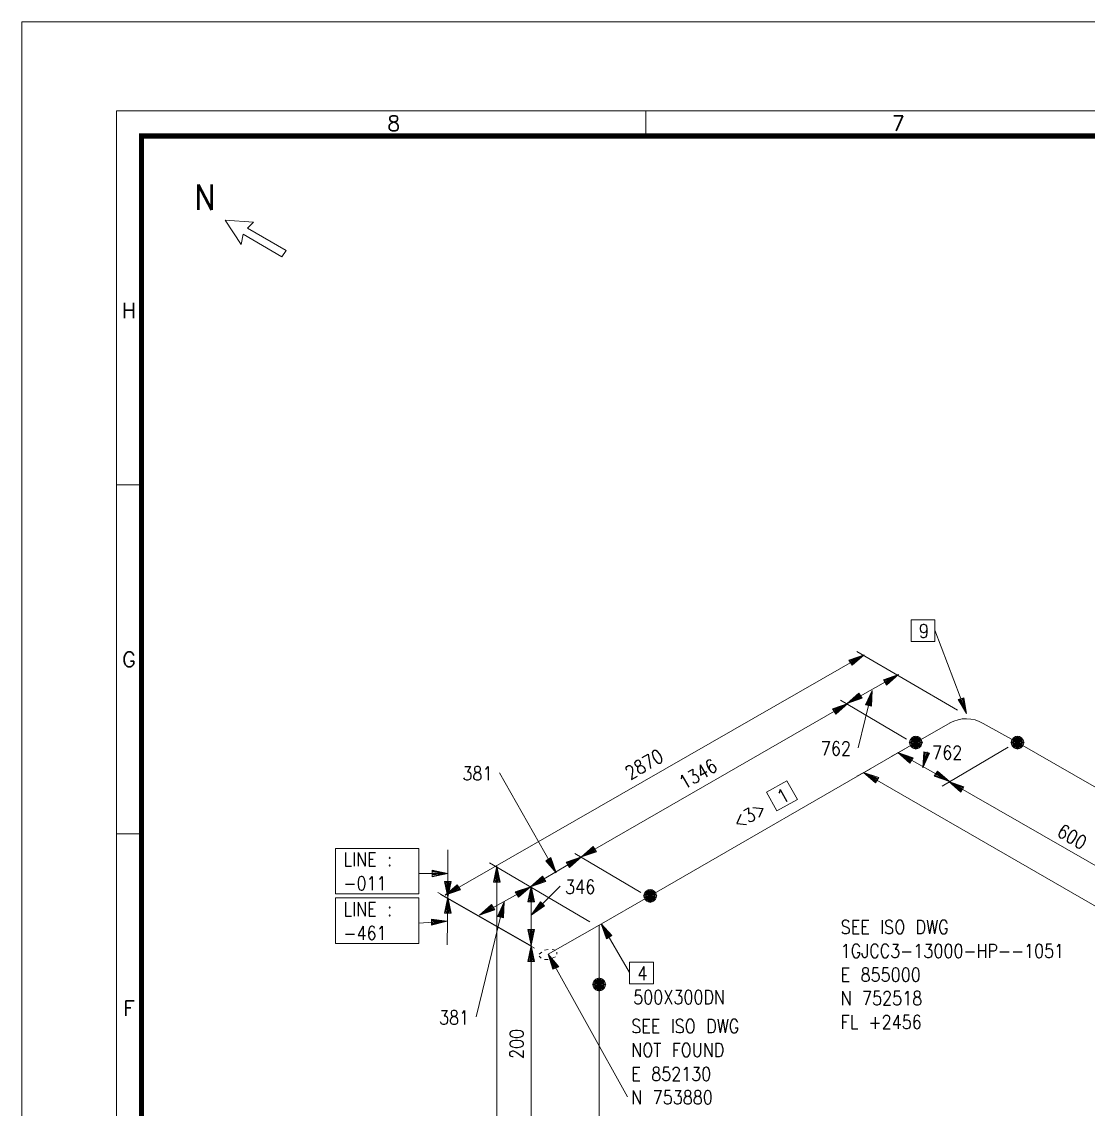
# Model space of a CAD drawing. Extents: x 0 to 841, y 0 to 594.
# Drawn here: x 0 to 209.8, y 380.1 to 594 of the extents above; entities that cross this region are included whole.
import ezdxf
from ezdxf.enums import TextEntityAlignment as Align

# ---------------------------------------------------------------- set-up
doc = ezdxf.new("R2010")
doc.units = 0
doc.header["$MEASUREMENT"] = 0
for name, color, linetype, lineweight in [('1', 7, 'Continuous', 5), ('3', 7, 'Continuous', 5), ('4', 7, 'Continuous', 5), ('T-TEXT1', 7, 'Continuous', 5)]:
    doc.layers.add(name, color=color, linetype=linetype, lineweight=lineweight)
doc.styles.add('ROMANS', font='ROMANS')
doc.styles.add('TXT', font='txt.shx')

msp = doc.modelspace()

# ---------------------------------------------------------------- linework, layer by layer
at = {"layer": '1', "color": 1, "linetype": 'Continuous', "lineweight": 0}
for p, q in [((182.6375, 456.1125), (175.875, 452.2125)), ((195.8875, 452.2125), (189.1375, 455.9875)), ((175.875, 452.2125), (123.6125, 422.05)), ((239.05, 427.3875), (195.8875, 452.2125)), ((123.6125, 422.05), (113.6, 416.3375)), ((113.6, 416.3375), (103.5875, 410.6125)), ((113.6, 416.3375), (113.6, 404.6375)), ((113.6, 404.6375), (113.6, 363.0375))]:
    msp.add_line(p, q, dxfattribs=at)
msp.add_arc((185.7772, 450.3851), 6.5353, 59.036219, 119.249022, dxfattribs=at)
at = {"layer": '3', "color": 2, "linetype": 'Continuous', "lineweight": 0}
for p, q in [((185.8875, 457.9375), (179.6375, 474.3125)), ((83.3125, 422.1875), (165.7375, 469.5)), ((164.3, 470.15), (184.0625, 458.5875)), ((162.35, 459.8875), (172.4875, 465.6)), ((167.2875, 462.4875), (164.5625, 451.175)), ((110.0875, 429.725), (162.4875, 459.8875)), ((161.05, 460.5375), (174.05, 452.8625)), ((171.0625, 449.4875), (173.6625, 450.9125)), ((172.3625, 450.2625), (182.5, 444.5375)), ((177.3, 447.275), (178.0875, 450.3875)), ((181.075, 443.6375), (194.075, 451.3)), ((105.15, 426.6), (93.975, 446.2375)), ((164.3, 445.5875), (166.9, 447.0125)), ((165.6, 446.3625), (558.2, 219.9)), ((182.375, 444.5375), (225.6625, 419.7125)), ((83.8375, 421.7875), (83.8375, 431.15)), ((108.7875, 430.375), (121.7875, 422.7)), ((92.025, 428.55), (111.7875, 416.9875)), ((93.45, 247.2), (93.45, 427.9)), ((100.0875, 423.875), (110.0875, 429.725)), ((83.8375, 426.475), (78.1125, 426.475)), ((90.075, 418.2875), (100.0875, 423.875)), ((100.2125, 412.3), (100.2125, 424)), ((100.2125, 418.2875), (105.9375, 424)), ((81.8875, 422.7), (100.3375, 412.175)), ((82.4, 422.3125), (100.8625, 411.7875)), ((83.7, 412.4375), (83.8375, 421.7875)), ((94.8875, 420.8875), (89.425, 398.2625)), ((83.7, 417.1125), (78.1125, 416.725)), ((113.9875, 416.5875), (119.5875, 406.975)), ((100.2125, 370.7), (100.2125, 412.3)), ((103.5875, 410.6125), (119.1875, 382.5375))]:
    msp.add_line(p, q, dxfattribs=at)
for points in [[(174.9625, 472.1), (179.6375, 472.1), (179.6375, 476.3875), (174.9625, 476.3875), (174.9625, 472.1)], [(162.7375, 468.4625), (165.7375, 469.5), (163.3875, 467.425), (162.7375, 468.4625)], [(162.875, 468.3375), (165.7375, 469.5), (163.2625, 467.55)], [(162.875, 468.2), (165.7375, 469.5), (163.2625, 467.6875)], [(163, 468.075), (165.7375, 469.5), (163.1375, 467.8125)], [(169.5, 464.5625), (172.4875, 465.6), (170.15, 463.525), (169.5, 464.5625)], [(169.6375, 464.4375), (172.4875, 465.6), (170.025, 463.65)], [(169.6375, 464.3), (172.4875, 465.6), (170.025, 463.7875)], [(169.7625, 464.175), (172.4875, 465.6), (169.8875, 463.9125)], [(165.9875, 459.625), (167.2875, 462.4875), (167.1625, 459.3625), (165.9875, 459.625)], [(166.125, 459.625), (167.2875, 462.4875), (167.0375, 459.3625)], [(166.25, 459.625), (167.2875, 462.4875), (166.9, 459.4875)], [(166.3875, 459.4875), (167.2875, 462.4875), (166.775, 459.4875)], [(159.4875, 458.8375), (162.4875, 459.8875), (160.1375, 457.8), (159.4875, 458.8375)], [(159.625, 458.7125), (162.4875, 459.8875), (160.0125, 457.9375)], [(159.625, 458.5875), (162.4875, 459.8875), (160.0125, 458.0625)], [(159.75, 458.45), (162.4875, 459.8875), (159.8875, 458.1875)], [(165.3375, 460.925), (162.35, 459.8875), (164.6875, 461.9625), (165.3375, 460.925)], [(165.2125, 461.05), (162.35, 459.8875), (164.825, 461.8375)], [(165.2125, 461.1875), (162.35, 459.8875), (164.825, 461.7)], [(165.0875, 461.3125), (162.35, 459.8875), (164.95, 461.575)], [(185.3625, 461.05), (185.8875, 457.9375), (184.1875, 460.6625), (185.3625, 461.05)], [(185.2375, 461.05), (185.8875, 457.9375), (184.325, 460.6625)], [(185.1, 460.925), (185.8875, 457.9375), (184.45, 460.7875)], [(184.975, 460.925), (185.8875, 457.9375), (184.5875, 460.7875)], [(174.7, 448.1875), (172.3625, 450.2625), (175.35, 449.225), (174.7, 448.1875)], [(174.8375, 448.3125), (172.3625, 450.2625), (175.225, 449.0875)], [(174.8375, 448.4375), (172.3625, 450.2625), (175.225, 448.9625)], [(174.9625, 448.575), (172.3625, 450.2625), (175.0875, 448.8375)], [(178.6, 450.1375), (177.3, 447.275), (177.4375, 450.3875), (178.6, 450.1375)], [(178.475, 450.1375), (177.3, 447.275), (177.5625, 450.3875)], [(178.3375, 450.2625), (177.3, 447.275), (177.6875, 450.3875)], [(178.2125, 450.2625), (177.3, 447.275), (177.825, 450.2625)], [(167.9375, 444.2875), (165.6, 446.3625), (168.5875, 445.325), (167.9375, 444.2875)], [(168.075, 444.4125), (165.6, 446.3625), (168.4625, 445.1875)], [(168.075, 444.5375), (165.6, 446.3625), (168.4625, 445.0625)], [(168.2, 444.675), (165.6, 446.3625), (168.3375, 444.9375)], [(180.1625, 446.625), (182.5, 444.5375), (179.5125, 445.5875), (180.1625, 446.625)], [(180.0375, 446.4875), (182.5, 444.5375), (179.6375, 445.7125)], [(180.0375, 446.3625), (182.5, 444.5375), (179.6375, 445.8375)], [(179.9, 446.2375), (182.5, 444.5375), (179.775, 445.975)], [(148.575, 438.825), (152.6, 441.0375), (150.525, 444.675), (146.4875, 442.4625), (148.575, 438.825)], [(184.7125, 442.4625), (182.375, 444.5375), (185.3625, 443.5), (184.7125, 442.4625)], [(184.8375, 442.5875), (182.375, 444.5375), (185.2375, 443.375)], [(184.8375, 442.725), (182.375, 444.5375), (185.2375, 443.2375)], [(184.975, 442.85), (182.375, 444.5375), (185.1, 443.1125)], [(61.7375, 422.4375), (78.1125, 422.4375), (78.1125, 431.4125), (61.7375, 431.4125), (61.7375, 422.4375)], [(113.0875, 430.7625), (110.0875, 429.725), (112.4375, 431.8), (113.0875, 430.7625)], [(112.95, 430.8875), (110.0875, 429.725), (112.5625, 431.675)], [(112.95, 431.025), (110.0875, 429.725), (112.5625, 431.5375)], [(112.825, 431.15), (110.0875, 429.725), (112.6875, 431.4125)], [(92.8, 424.7875), (93.45, 427.9), (94.1, 424.7875), (92.8, 424.7875)], [(92.9375, 424.7875), (93.45, 427.9), (93.975, 424.7875)], [(93.1875, 424.7875), (93.45, 427.9), (93.8375, 424.7875)], [(93.325, 424.7875), (93.45, 427.9), (93.5875, 424.7875)], [(104.1125, 429.5875), (105.15, 426.6), (103.075, 428.9375), (104.1125, 429.5875)], [(103.9875, 429.4625), (105.15, 426.6), (103.2, 429.075)], [(103.85, 429.4625), (105.15, 426.6), (103.3375, 429.075)], [(103.725, 429.3375), (105.15, 426.6), (103.4625, 429.2)], [(107.1, 428.6875), (110.0875, 429.725), (107.75, 427.6375), (107.1, 428.6875)], [(107.2375, 428.55), (110.0875, 429.725), (107.625, 427.775)], [(107.2375, 428.425), (110.0875, 429.725), (107.625, 427.9)], [(107.3625, 428.2875), (110.0875, 429.725), (107.4875, 428.0375)], [(80.7125, 427.125), (83.8375, 426.475), (80.7125, 425.825), (80.7125, 427.125)], [(80.7125, 426.9875), (83.8375, 426.475), (80.7125, 425.95)], [(80.7125, 426.8625), (83.8375, 426.475), (80.7125, 426.2125)], [(80.7125, 426.6), (83.8375, 426.475), (80.7125, 426.3375)], [(103.075, 424.9125), (100.0875, 423.875), (102.425, 425.95), (103.075, 424.9125)], [(102.9375, 425.0375), (100.0875, 423.875), (102.55, 425.825)], [(102.9375, 425.175), (100.0875, 423.875), (102.55, 425.6875)], [(84.4875, 424.9125), (83.8375, 421.7875), (83.1875, 424.9125), (84.4875, 424.9125)], [(84.35, 424.9125), (83.8375, 421.7875), (83.3125, 424.9125)], [(86.3, 423.225), (83.3125, 422.1875), (85.65, 424.2625), (86.3, 423.225)], [(86.175, 423.35), (83.3125, 422.1875), (85.7875, 424.1375)], [(86.175, 423.4875), (83.3125, 422.1875), (85.7875, 424)], [(86.0375, 423.6125), (83.3125, 422.1875), (85.9125, 423.875)], [(84.225, 424.9125), (83.8375, 421.7875), (83.575, 424.9125)], [(83.9625, 424.9125), (83.8375, 421.7875), (83.7, 424.9125)], [(97.0875, 422.8375), (100.0875, 423.875), (97.7375, 421.7875), (97.0875, 422.8375)], [(97.225, 422.7), (100.0875, 423.875), (97.6125, 421.925)], [(97.225, 422.575), (100.0875, 423.875), (97.6125, 422.05)], [(97.35, 422.4375), (100.0875, 423.875), (97.4875, 422.1875)], [(99.5625, 420.8875), (100.2125, 424), (100.8625, 420.8875), (99.5625, 420.8875)], [(99.6875, 420.8875), (100.2125, 424), (100.7375, 420.8875)], [(99.95, 420.8875), (100.2125, 424), (100.6, 420.8875)], [(102.8125, 425.3), (100.0875, 423.875), (102.6875, 425.5625)], [(100.0875, 420.8875), (100.2125, 424), (100.3375, 420.8875)], [(61.7375, 412.6875), (78.1125, 412.6875), (78.1125, 421.6625), (61.7375, 421.6625), (61.7375, 412.6875)], [(83.1875, 418.675), (83.8375, 421.7875), (84.4875, 418.675), (83.1875, 418.675)], [(83.3125, 418.675), (83.8375, 421.7875), (84.35, 418.675)], [(83.575, 418.675), (83.8375, 421.7875), (84.225, 418.675)], [(83.7, 418.675), (83.8375, 421.7875), (83.9625, 418.675)], [(93.0625, 419.325), (90.075, 418.2875), (92.4125, 420.3625), (93.0625, 419.325)], [(92.9375, 419.45), (90.075, 418.2875), (92.5375, 420.2375)], [(92.9375, 419.5875), (90.075, 418.2875), (92.5375, 420.1)], [(92.8, 419.7125), (90.075, 418.2875), (92.675, 419.975)], [(93.5875, 418.025), (94.8875, 420.8875), (94.75, 417.7625), (93.5875, 418.025)], [(93.7125, 418.025), (94.8875, 420.8875), (94.625, 417.7625)], [(93.8375, 418.025), (94.8875, 420.8875), (94.4875, 417.8875)], [(93.975, 417.8875), (94.8875, 420.8875), (94.3625, 417.8875)], [(102.8125, 420.1), (100.2125, 418.2875), (102.0375, 420.8875), (102.8125, 420.1)], [(102.6875, 420.2375), (100.2125, 418.2875), (102.1625, 420.75)], [(102.6875, 420.3625), (100.2125, 418.2875), (102.2875, 420.75)], [(102.55, 420.3625), (100.2125, 418.2875), (102.2875, 420.625)], [(80.5875, 417.5), (83.7, 417.1125), (80.5875, 416.3375), (80.5875, 417.5)], [(80.5875, 417.375), (83.7, 417.1125), (80.5875, 416.4625)], [(80.5875, 417.2375), (83.7, 417.1125), (80.5875, 416.5875)], [(80.5875, 417.1125), (83.7, 417.1125), (80.5875, 416.725)], [(100.8625, 415.425), (100.2125, 412.3), (99.5625, 415.425), (100.8625, 415.425)], [(100.7375, 415.425), (100.2125, 412.3), (99.6875, 415.425)], [(100.6, 415.425), (100.2125, 412.3), (99.95, 415.425)], [(100.3375, 415.425), (100.2125, 412.3), (100.0875, 415.425)], [(115.0375, 413.6), (113.9875, 416.5875), (116.075, 414.25), (115.0375, 413.6)], [(115.1625, 413.7375), (113.9875, 416.5875), (115.9375, 414.125)], [(115.2875, 413.7375), (113.9875, 416.5875), (115.8125, 414.125)], [(115.425, 413.8625), (113.9875, 416.5875), (115.6875, 413.9875)], [(99.5625, 409.1875), (100.2125, 412.3), (100.8625, 409.1875), (99.5625, 409.1875)], [(99.6875, 409.1875), (100.2125, 412.3), (100.7375, 409.1875)], [(99.95, 409.1875), (100.2125, 412.3), (100.6, 409.1875)], [(100.0875, 409.1875), (100.2125, 412.3), (100.3375, 409.1875)], [(104.5, 407.625), (103.5875, 410.6125), (105.675, 408.1375), (104.5, 407.625)], [(104.6375, 407.75), (103.5875, 410.6125), (105.5375, 408.1375)], [(104.7625, 407.75), (103.5875, 410.6125), (105.4125, 408.0125)], [(104.8875, 407.8875), (103.5875, 410.6125), (105.2875, 408.0125)], [(119.5875, 404.7625), (124.2625, 404.7625), (124.2625, 409.05), (119.5875, 409.05), (119.5875, 404.7625)]]:
    msp.add_lwpolyline(points, dxfattribs=at)
at = {"layer": '4', "color": 2, "linetype": 'Continuous', "lineweight": 0}
msp.add_lwpolyline([(39.9875, 554.9875), (43.1875, 550.1875), (43.5875, 552.1875), (51.1875, 547.7875), (51.9875, 548.9875), (44.3875, 553.3875), (45.5875, 554.5875), (39.9875, 554.9875)], dxfattribs=at)
at = {"layer": 'T-TEXT1', "color": 7, "linetype": 'Continuous', "lineweight": 0}
for p, q in [((122.8, 571.525), (122.8, 576.4875)), ((18.6125, 502.9), (23.575, 502.9)), ((18.6125, 434.2625), (23.575, 434.2625))]:
    msp.add_line(p, q, dxfattribs=at)
at = {"layer": 'T-TEXT1', "color": 2, "linetype": 'Continuous', "lineweight": 0}
for p, q in [((102.2875, 411), (101.775, 410.6125)), ((103.5875, 411.525), (102.8125, 411.3875)), ((105.025, 411.3875), (104.375, 411.525)), ((105.2875, 410.6125), (105.2875, 411)), ((101.775, 410.225), (102.1625, 409.8375)), ((102.8125, 409.575), (103.5875, 409.575)), ((104.375, 409.8375), (105.025, 410.0875))]:
    msp.add_line(p, q, dxfattribs=at)
at = {"layer": 'T-TEXT1', "color": 7, "linetype": 'Continuous', "lineweight": 0}
msp.add_lwpolyline([(0, 0), (841, 0), (841, 594), (0, 594), (0, 0)], dxfattribs=at)
msp.add_lwpolyline([(18.6125, 576.4875), (822.3875, 576.4875), (822.3875, 17.5125), (18.6125, 17.5125)], close=True, dxfattribs=at)
at = {"layer": 'T-TEXT1', "color": 7, "linetype": 'Continuous', "lineweight": 0, "const_width": 0.9911}
msp.add_lwpolyline([(23.575, 571.525), (817.425, 571.525), (817.425, 22.475), (23.575, 22.475), (23.575, 571.525)], dxfattribs=at)
at = {"layer": 'T-TEXT1', "color": 2, "linetype": 'Continuous', "lineweight": 0}
for points in [[(175.875, 453.5125), (176.1375, 453.3875), (176.2625, 453.3875), (176.525, 453.25), (176.65, 453.125), (176.7875, 452.9875), (176.9125, 452.8625), (177.0375, 452.6), (177.0375, 452.475), (177.175, 452.2125), (177.0375, 451.95), (177.0375, 451.825), (176.9125, 451.5625), (176.7875, 451.4375), (176.65, 451.3), (176.525, 451.175), (176.2625, 451.0375), (176.1375, 451.0375), (175.875, 451.0375), (175.6125, 451.0375), (175.4875, 451.0375), (175.225, 451.175), (175.0875, 451.3), (174.9625, 451.4375), (174.8375, 451.5625), (174.7, 451.825), (174.7, 451.95), (174.7, 452.2125), (174.7, 452.475), (174.7, 452.6), (174.8375, 452.8625), (174.9625, 452.9875), (175.0875, 453.125), (175.225, 453.25), (175.4875, 453.3875), (175.6125, 453.3875), (175.875, 453.5125), (175.875, 453.5125), (176.1375, 453.3875), (175.875, 450.9125), (175.6125, 451.0375), (175.875, 453.5125), (176.1375, 453.3875), (176.2625, 453.3875), (175.6125, 451.0375), (175.4875, 451.0375), (176.1375, 453.3875), (176.2625, 453.3875), (176.525, 453.25), (175.4875, 451.0375), (175.225, 451.175), (176.2625, 453.3875), (176.525, 453.25), (176.65, 453.125), (175.225, 451.175), (175.0875, 451.3), (176.525, 453.25), (176.65, 453.125), (176.7875, 452.9875), (175.0875, 451.3), (174.9625, 451.4375), (176.65, 453.125), (176.7875, 452.9875), (176.9125, 452.8625), (174.9625, 451.4375), (174.8375, 451.5625), (176.7875, 452.9875), (176.9125, 452.8625), (177.0375, 452.6), (174.8375, 451.5625), (174.7, 451.825), (176.9125, 452.8625), (177.0375, 452.6), (177.0375, 452.475), (174.7, 451.825), (174.7, 451.95), (177.0375, 452.6), (177.0375, 452.475), (177.175, 452.2125), (174.7, 451.95), (174.575, 452.2125), (177.0375, 452.475), (177.175, 452.2125), (177.0375, 451.95), (174.575, 452.2125), (174.7, 452.475), (177.175, 452.2125), (177.0375, 451.95), (177.0375, 451.825), (174.7, 452.475), (174.7, 452.6), (177.0375, 451.95), (177.0375, 451.825), (176.9125, 451.5625), (174.7, 452.6), (174.8375, 452.8625), (177.0375, 451.825)], [(177.0375, 451.825), (176.9125, 451.5625), (176.7875, 451.4375), (174.8375, 452.8625), (174.9625, 452.9875), (176.9125, 451.5625), (176.7875, 451.4375), (176.65, 451.3), (174.9625, 452.9875), (175.0875, 453.125), (176.7875, 451.4375), (176.65, 451.3), (176.525, 451.175), (175.0875, 453.125), (175.225, 453.25), (176.65, 451.3), (176.525, 451.175), (176.2625, 451.0375), (175.225, 453.25), (175.4875, 453.3875), (176.525, 451.175), (176.2625, 451.0375), (176.1375, 451.0375), (175.4875, 453.3875), (175.6125, 453.3875), (176.2625, 451.0375), (176.1375, 451.0375), (175.875, 450.9125), (175.6125, 453.3875), (175.875, 453.5125), (176.1375, 451.0375)], [(195.8875, 453.5125), (196.15, 453.3875), (196.2875, 453.3875), (196.5375, 453.25), (196.675, 453.125), (196.8, 452.9875), (196.9375, 452.8625), (197.0625, 452.6), (197.0625, 452.475), (197.1875, 452.2125), (197.0625, 451.95), (197.0625, 451.825), (196.9375, 451.5625), (196.8, 451.4375), (196.675, 451.3), (196.5375, 451.175), (196.2875, 451.0375), (196.15, 451.0375), (195.8875, 451.0375), (195.6375, 451.0375), (195.5, 451.0375), (195.2375, 451.175), (195.1125, 451.3), (194.9875, 451.4375), (194.85, 451.5625), (194.725, 451.825), (194.725, 451.95), (194.725, 452.2125), (194.725, 452.475), (194.725, 452.6), (194.85, 452.8625), (194.9875, 452.9875), (195.1125, 453.125), (195.2375, 453.25), (195.5, 453.3875), (195.6375, 453.3875), (195.8875, 453.5125), (195.8875, 453.5125), (196.15, 453.3875), (195.8875, 450.9125), (195.6375, 451.0375), (195.8875, 453.5125), (196.15, 453.3875), (196.2875, 453.3875), (195.6375, 451.0375), (195.5, 451.0375), (196.15, 453.3875), (196.2875, 453.3875), (196.5375, 453.25), (195.5, 451.0375), (195.2375, 451.175), (196.2875, 453.3875), (196.5375, 453.25), (196.675, 453.125), (195.2375, 451.175), (195.1125, 451.3), (196.5375, 453.25), (196.675, 453.125), (196.8, 452.9875), (195.1125, 451.3), (194.9875, 451.4375), (196.675, 453.125), (196.8, 452.9875), (196.9375, 452.8625), (194.9875, 451.4375), (194.85, 451.5625), (196.8, 452.9875), (196.9375, 452.8625), (197.0625, 452.6), (194.85, 451.5625), (194.725, 451.825), (196.9375, 452.8625), (197.0625, 452.6), (197.0625, 452.475), (194.725, 451.825), (194.725, 451.95), (197.0625, 452.6), (197.0625, 452.475), (197.1875, 452.2125), (194.725, 451.95), (194.5875, 452.2125), (197.0625, 452.475), (197.1875, 452.2125), (197.0625, 451.95), (194.5875, 452.2125), (194.725, 452.475), (197.1875, 452.2125), (197.0625, 451.95), (197.0625, 451.825), (194.725, 452.475), (194.725, 452.6), (197.0625, 451.95), (197.0625, 451.825), (196.9375, 451.5625), (194.725, 452.6), (194.85, 452.8625), (197.0625, 451.825)], [(197.0625, 451.825), (196.9375, 451.5625), (196.8, 451.4375), (194.85, 452.8625), (194.9875, 452.9875), (196.9375, 451.5625), (196.8, 451.4375), (196.675, 451.3), (194.9875, 452.9875), (195.1125, 453.125), (196.8, 451.4375), (196.675, 451.3), (196.5375, 451.175), (195.1125, 453.125), (195.2375, 453.25), (196.675, 451.3), (196.5375, 451.175), (196.2875, 451.0375), (195.2375, 453.25), (195.5, 453.3875), (196.5375, 451.175), (196.2875, 451.0375), (196.15, 451.0375), (195.5, 453.3875), (195.6375, 453.3875), (196.2875, 451.0375), (196.15, 451.0375), (195.8875, 450.9125), (195.6375, 453.3875), (195.8875, 453.5125), (196.15, 451.0375)], [(123.6125, 423.35), (123.875, 423.225), (124, 423.225), (124.2625, 423.0875), (124.3875, 422.9625), (124.525, 422.8375), (124.65, 422.7), (124.7875, 422.4375), (124.7875, 422.3125), (124.9125, 422.05), (124.7875, 421.7875), (124.7875, 421.6625), (124.65, 421.4), (124.525, 421.275), (124.3875, 421.1375), (124.2625, 421.0125), (124, 420.8875), (123.875, 420.8875), (123.6125, 420.8875), (123.35, 420.8875), (123.225, 420.8875), (122.9625, 421.0125), (122.8375, 421.1375), (122.7, 421.275), (122.575, 421.4), (122.4375, 421.6625), (122.4375, 421.7875), (122.4375, 422.05), (122.4375, 422.3125), (122.4375, 422.4375), (122.575, 422.7), (122.7, 422.8375), (122.8375, 422.9625), (122.9625, 423.0875), (123.225, 423.225), (123.35, 423.225), (123.6125, 423.35), (123.6125, 423.35), (123.875, 423.225), (123.6125, 420.75), (123.35, 420.8875), (123.6125, 423.35), (123.875, 423.225), (124, 423.225), (123.35, 420.8875), (123.225, 420.8875), (123.875, 423.225), (124, 423.225), (124.2625, 423.0875), (123.225, 420.8875), (122.9625, 421.0125), (124, 423.225), (124.2625, 423.0875), (124.3875, 422.9625), (122.9625, 421.0125), (122.8375, 421.1375), (124.2625, 423.0875), (124.3875, 422.9625), (124.525, 422.8375), (122.8375, 421.1375), (122.7, 421.275), (124.3875, 422.9625), (124.525, 422.8375), (124.65, 422.7), (122.7, 421.275), (122.575, 421.4), (124.525, 422.8375), (124.65, 422.7), (124.7875, 422.4375), (122.575, 421.4), (122.4375, 421.6625), (124.65, 422.7), (124.7875, 422.4375), (124.7875, 422.3125), (122.4375, 421.6625), (122.4375, 421.7875), (124.7875, 422.4375), (124.7875, 422.3125), (124.9125, 422.05), (122.4375, 421.7875), (122.3125, 422.05), (124.7875, 422.3125), (124.9125, 422.05), (124.7875, 421.7875), (122.3125, 422.05), (122.4375, 422.3125), (124.9125, 422.05), (124.7875, 421.7875), (124.7875, 421.6625), (122.4375, 422.3125), (122.4375, 422.4375), (124.7875, 421.7875), (124.7875, 421.6625), (124.65, 421.4), (122.4375, 422.4375), (122.575, 422.7), (124.7875, 421.6625)], [(124.7875, 421.6625), (124.65, 421.4), (124.525, 421.275), (122.575, 422.7), (122.7, 422.8375), (124.65, 421.4), (124.525, 421.275), (124.3875, 421.1375), (122.7, 422.8375), (122.8375, 422.9625), (124.525, 421.275), (124.3875, 421.1375), (124.2625, 421.0125), (122.8375, 422.9625), (122.9625, 423.0875), (124.3875, 421.1375), (124.2625, 421.0125), (124, 420.8875), (122.9625, 423.0875), (123.225, 423.225), (124.2625, 421.0125), (124, 420.8875), (123.875, 420.8875), (123.225, 423.225), (123.35, 423.225), (124, 420.8875), (123.875, 420.8875), (123.6125, 420.75), (123.35, 423.225), (123.6125, 423.35), (123.875, 420.8875)], [(113.6, 405.9375), (113.8625, 405.8), (113.9875, 405.8), (114.25, 405.675), (114.3875, 405.5375), (114.5125, 405.4125), (114.6375, 405.2875), (114.775, 405.025), (114.775, 404.8875), (114.9, 404.6375), (114.775, 404.375), (114.775, 404.2375), (114.6375, 403.9875), (114.5125, 403.85), (114.3875, 403.725), (114.25, 403.5875), (113.9875, 403.4625), (113.8625, 403.4625), (113.6, 403.4625), (113.3375, 403.4625), (113.2125, 403.4625), (112.95, 403.5875), (112.825, 403.725), (112.6875, 403.85), (112.5625, 403.9875), (112.4375, 404.2375), (112.4375, 404.375), (112.4375, 404.6375), (112.4375, 404.8875), (112.4375, 405.025), (112.5625, 405.2875), (112.6875, 405.4125), (112.825, 405.5375), (112.95, 405.675), (113.2125, 405.8), (113.3375, 405.8), (113.6, 405.9375), (113.6, 405.9375), (113.8625, 405.8), (113.6, 403.3375), (113.3375, 403.4625), (113.6, 405.9375), (113.8625, 405.8), (113.9875, 405.8), (113.3375, 403.4625), (113.2125, 403.4625), (113.8625, 405.8), (113.9875, 405.8), (114.25, 405.675), (113.2125, 403.4625), (112.95, 403.5875), (113.9875, 405.8), (114.25, 405.675), (114.3875, 405.5375), (112.95, 403.5875), (112.825, 403.725), (114.25, 405.675), (114.3875, 405.5375), (114.5125, 405.4125), (112.825, 403.725), (112.6875, 403.85), (114.3875, 405.5375), (114.5125, 405.4125), (114.6375, 405.2875), (112.6875, 403.85), (112.5625, 403.9875), (114.5125, 405.4125), (114.6375, 405.2875), (114.775, 405.025), (112.5625, 403.9875), (112.4375, 404.2375), (114.6375, 405.2875), (114.775, 405.025), (114.775, 404.8875), (112.4375, 404.2375), (112.4375, 404.375), (114.775, 405.025), (114.775, 404.8875), (114.9, 404.6375), (112.4375, 404.375), (112.3, 404.6375), (114.775, 404.8875), (114.9, 404.6375), (114.775, 404.375), (112.3, 404.6375), (112.4375, 404.8875), (114.9, 404.6375), (114.775, 404.375), (114.775, 404.2375), (112.4375, 404.8875), (112.4375, 405.025), (114.775, 404.375), (114.775, 404.2375), (114.6375, 403.9875), (112.4375, 405.025), (112.5625, 405.2875), (114.775, 404.2375)], [(114.775, 404.2375), (114.6375, 403.9875), (114.5125, 403.85), (112.5625, 405.2875), (112.6875, 405.4125), (114.6375, 403.9875), (114.5125, 403.85), (114.3875, 403.725), (112.6875, 405.4125), (112.825, 405.5375), (114.5125, 403.85), (114.3875, 403.725), (114.25, 403.5875), (112.825, 405.5375), (112.95, 405.675), (114.3875, 403.725), (114.25, 403.5875), (113.9875, 403.4625), (112.95, 405.675), (113.2125, 405.8), (114.25, 403.5875), (113.9875, 403.4625), (113.8625, 403.4625), (113.2125, 405.8), (113.3375, 405.8), (113.9875, 403.4625), (113.8625, 403.4625), (113.6, 403.3375), (113.3375, 405.8), (113.6, 405.9375), (113.8625, 403.4625)]]:
    msp.add_lwpolyline(points, dxfattribs=at)

# ---------------------------------------------------------------- texts
at = {"layer": '3', "color": 2, "linetype": 'Continuous', "lineweight": 0, "style": 'TXT', "width": 0.851861}
for s, p in [('9', (176.5, 472.8)), ('762', (157.2, 449.7)), ('762', (179.1, 448.9)), ('381', (86.7, 444.8)), ('LINE :', (63.3, 427.9)), ('-011', (63.3, 423.2)), ('346', (106.9, 422.5)), ('LINE :', (63.3, 418.1)), ('SEE ISO DWG', (161.1, 414.6)), ('-461', (63.3, 413.4)), ('1GJCC3-13000-HP--1051', (161.1, 409.9)), ('4', (121.1, 405.5)), ('E 855000', (161.1, 405.2)), ('500X300DN', (120.3, 400.8)), ('N 752518', (161.1, 400.6)), ('381', (82.1, 396.8)), ('FL +2456', (161.1, 395.9)), ('SEE ISO DWG', (119.9, 395.1)), ('NOT FOUND', (119.9, 390.4)), ('E 852130', (119.9, 385.7)), ('N 753880', (119.9, 381.1))]:
    msp.add_text(s, height=2.7, dxfattribs=at).set_placement(p)
for s, rotation, p in [('2870', 30, (119.7, 444.8)), ('1346', 30, (130.3, 442.9)), ('1', 30, (149.6, 440.1)), ('<3>', 30, (140.9, 435.1)), ('600', 330, (203.4, 434)), ('200', 90, (98.7, 390))]:
    msp.add_text(s, height=2.7, rotation=rotation, dxfattribs=at).set_placement(p)
at = {"layer": '4', "color": 2, "linetype": 'Continuous', "lineweight": 0, "style": 'TXT', "width": 0.859991}
msp.add_text('N', height=5, dxfattribs=at).set_placement((34, 557))
at = {"layer": 'T-TEXT1', "color": 7, "linetype": 'Continuous', "lineweight": 0, "style": 'ROMANS'}
for s, p in [('8', (73.1875, 574.0125)), ('7', (172.425, 574.0125)), ('H', (21.1, 537.2125)), ('G', (21.1, 468.575)), ('F', (21.1, 399.95))]:
    msp.add_text(s, height=2.9732, dxfattribs=at).set_placement(p, align=Align.MIDDLE)

doc.saveas('drawing.dxf')
